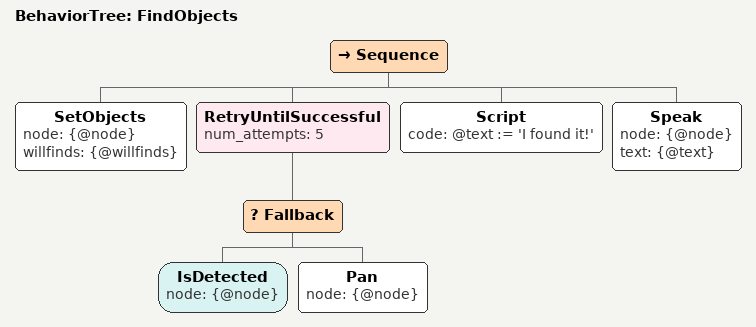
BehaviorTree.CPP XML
<?xml version="1.0" encoding="UTF-8"?>
<root BTCPP_format="4">
  <BehaviorTree ID="FindObjects">
    <Sequence>
      <SetObjects node="{@node}" willfinds="{@willfinds}"/>
      <RetryUntilSuccessful num_attempts="5">
        <Fallback>
          <IsDetected node="{@node}"/>
          <Pan node="{@node}"/>
        </Fallback>
      </RetryUntilSuccessful>
      <Script code="@text := 'I found it!'"/>
      <Speak node="{@node}" text="{@text}"/>
    </Sequence>
  </BehaviorTree>

</root>
